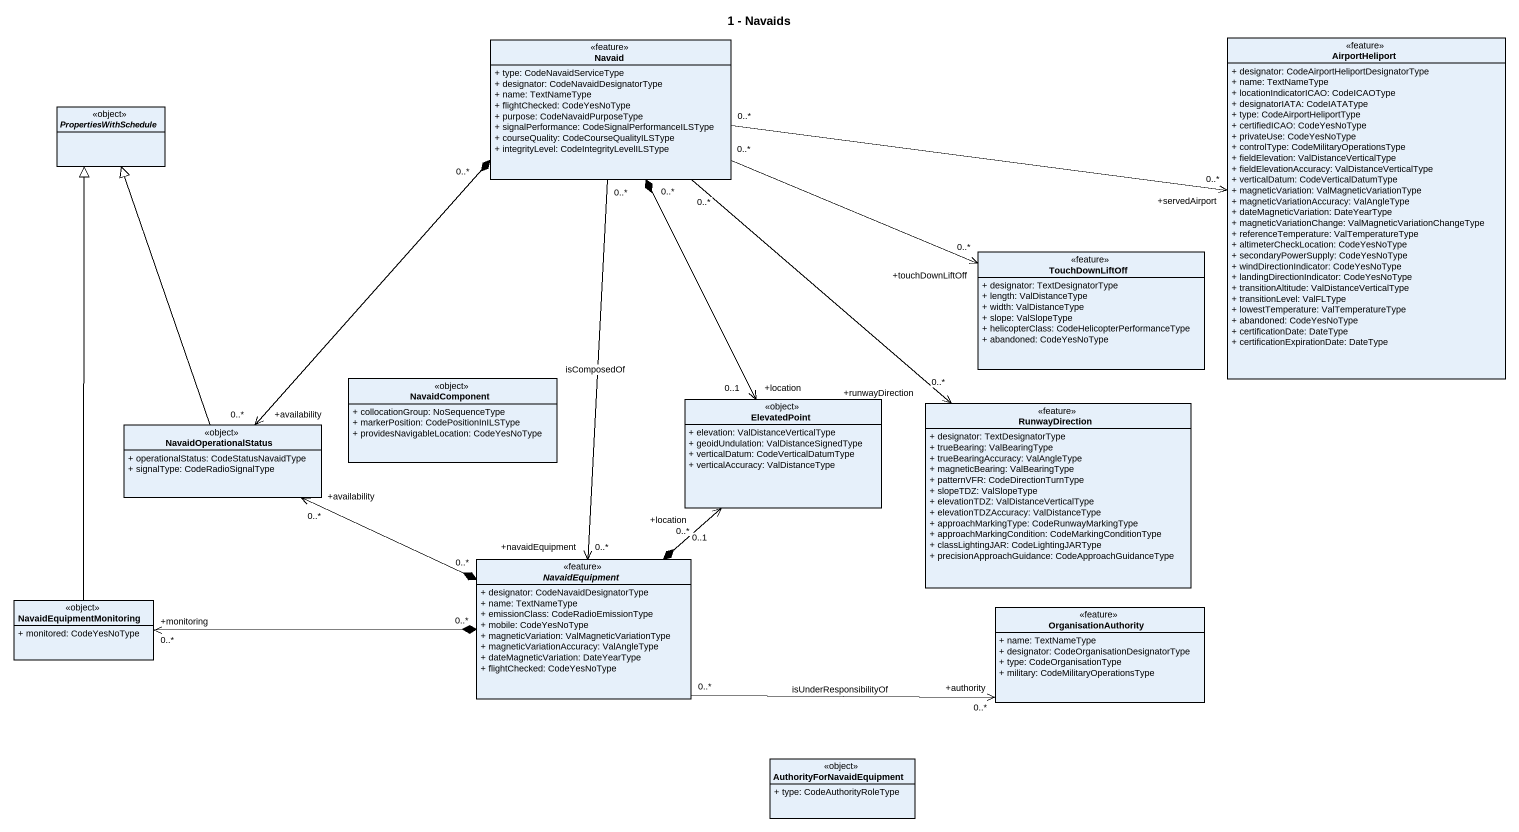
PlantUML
@startuml
title 1 - Navaids
hide circle
hide empty members
skinparam classAttributeIconSize 0
class Navaid <<feature>> {
  + type: CodeNavaidServiceType
  + designator: CodeNavaidDesignatorType
  + name: TextNameType
  + flightChecked: CodeYesNoType
  + purpose: CodeNavaidPurposeType
  + signalPerformance: CodeSignalPerformanceILSType
  + courseQuality: CodeCourseQualityILSType
  + integrityLevel: CodeIntegrityLevelILSType
}
class AirportHeliport <<feature>> {
  + designator: CodeAirportHeliportDesignatorType
  + name: TextNameType
  + locationIndicatorICAO: CodeICAOType
  + designatorIATA: CodeIATAType
  + type: CodeAirportHeliportType
  + certifiedICAO: CodeYesNoType
  + privateUse: CodeYesNoType
  + controlType: CodeMilitaryOperationsType
  + fieldElevation: ValDistanceVerticalType
  + fieldElevationAccuracy: ValDistanceVerticalType
  + verticalDatum: CodeVerticalDatumType
  + magneticVariation: ValMagneticVariationType
  + magneticVariationAccuracy: ValAngleType
  + dateMagneticVariation: DateYearType
  + magneticVariationChange: ValMagneticVariationChangeType
  + referenceTemperature: ValTemperatureType
  + altimeterCheckLocation: CodeYesNoType
  + secondaryPowerSupply: CodeYesNoType
  + windDirectionIndicator: CodeYesNoType
  + landingDirectionIndicator: CodeYesNoType
  + transitionAltitude: ValDistanceVerticalType
  + transitionLevel: ValFLType
  + lowestTemperature: ValTemperatureType
  + abandoned: CodeYesNoType
  + certificationDate: DateType
  + certificationExpirationDate: DateType
}
abstract class PropertiesWithSchedule <<object>>
class TouchDownLiftOff <<feature>> {
  + designator: TextDesignatorType
  + length: ValDistanceType
  + width: ValDistanceType
  + slope: ValSlopeType
  + helicopterClass: CodeHelicopterPerformanceType
  + abandoned: CodeYesNoType
}
class NavaidComponent <<object>> {
  + collocationGroup: NoSequenceType
  + markerPosition: CodePositionInILSType
  + providesNavigableLocation: CodeYesNoType
}
class NavaidOperationalStatus <<object>> {
  + operationalStatus: CodeStatusNavaidType
  + signalType: CodeRadioSignalType
}
class ElevatedPoint <<object>> {
  + elevation: ValDistanceVerticalType
  + geoidUndulation: ValDistanceSignedType
  + verticalDatum: CodeVerticalDatumType
  + verticalAccuracy: ValDistanceType
}
class RunwayDirection <<feature>> {
  + designator: TextDesignatorType
  + trueBearing: ValBearingType
  + trueBearingAccuracy: ValAngleType
  + magneticBearing: ValBearingType
  + patternVFR: CodeDirectionTurnType
  + slopeTDZ: ValSlopeType
  + elevationTDZ: ValDistanceVerticalType
  + elevationTDZAccuracy: ValDistanceType
  + approachMarkingType: CodeRunwayMarkingType
  + approachMarkingCondition: CodeMarkingConditionType
  + classLightingJAR: CodeLightingJARType
  + precisionApproachGuidance: CodeApproachGuidanceType
}
abstract class NavaidEquipment <<feature>> {
  + designator: CodeNavaidDesignatorType
  + name: TextNameType
  + emissionClass: CodeRadioEmissionType
  + mobile: CodeYesNoType
  + magneticVariation: ValMagneticVariationType
  + magneticVariationAccuracy: ValAngleType
  + dateMagneticVariation: DateYearType
  + flightChecked: CodeYesNoType
}
class NavaidEquipmentMonitoring <<object>> {
  + monitored: CodeYesNoType
}
class OrganisationAuthority <<feature>> {
  + name: TextNameType
  + designator: CodeOrganisationDesignatorType
  + type: CodeOrganisationType
  + military: CodeMilitaryOperationsType
}
class AuthorityForNavaidEquipment <<object>> {
  + type: CodeAuthorityRoleType
}
Navaid "0..*" -right-> "+servedAirport\n0..*" AirportHeliport
Navaid "0..*" -right-> "+touchDownLiftOff\n0..*" TouchDownLiftOff
Navaid "0..*" *--> "+availability\n0..*" NavaidOperationalStatus
Navaid "0..*" *--> "+location\n0..1" ElevatedPoint
Navaid "0..*" --> "+runwayDirection\n0..*" RunwayDirection
Navaid "0..*" --> "+navaidEquipment\n0..*" NavaidEquipment : isComposedOf
NavaidOperationalStatus -up-|> PropertiesWithSchedule
NavaidEquipment "0..*" *-left-> "+availability\n0..*" NavaidOperationalStatus
NavaidEquipment "0..*" *-up-> "+location\n0..1" ElevatedPoint
NavaidEquipment "0..*" *-left-> "+monitoring\n0..*" NavaidEquipmentMonitoring
NavaidEquipment "0..*" -right-> "+authority\n0..*" OrganisationAuthority : isUnderResponsibilityOf
NavaidEquipmentMonitoring -up-|> PropertiesWithSchedule
@enduml
